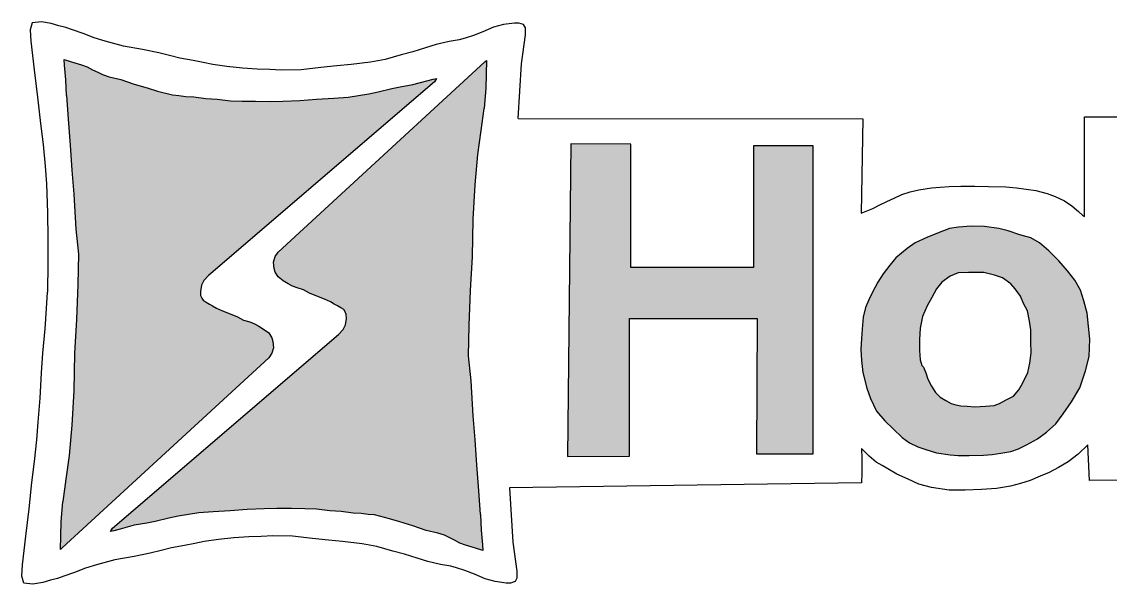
# Model space of a CAD drawing. Extents: x 81437 to 204847, y -54769 to -29444.
# Drawn here: x 82033.2 to 82111.8, y -34185.7 to -34145.1 of the extents above; entities that cross this region are included whole.
import ezdxf

# ---------------------------------------------------------------- set-up
doc = ezdxf.new("R2010")
doc.units = 0
doc.header["$LTSCALE"] = 100
doc.header["$MEASUREMENT"] = 0

msp = doc.modelspace()

# ---------------------------------------------------------------- hatches: boundary and pattern name
for color, points in [(160, [(82036.023, -34183.186), (82036.069, -34181.183), (82036.186, -34179.727), (82036.414, -34178.123), (82036.652, -34176.406), (82036.843, -34174.212), (82036.986, -34171.732), (82037.034, -34169.013), (82037.177, -34166.581), (82037.272, -34164.053), (82037.32, -34161.859), (82037.129, -34160.046), (82036.986, -34157.519), (82036.837, -34155.778), (82036.718, -34153.989), (82036.569, -34152.111), (82036.465, -34150.383), (82036.407, -34149.265), (82036.314, -34148.206), (82036.291, -34147.798), (82036.815, -34147.95), (82037.548, -34148.171), (82037.94, -34148.329), (82038.324, -34148.533), (82038.723, -34148.717), (82039.052, -34148.887), (82039.536, -34149.039), (82040.385, -34149.237), (82041.345, -34149.564), (82042.282, -34149.851), (82043.028, -34150.078), (82044.098, -34150.356), (82044.57, -34150.398), (82045.057, -34150.461), (82045.643, -34150.493), (82046.517, -34150.611), (82047.326, -34150.661), (82048.281, -34150.784), (82049.141, -34150.807), (82050.105, -34150.812), (82051.146, -34150.82), (82052.056, -34150.805), (82053.3, -34150.754), (82054.508, -34150.66), (82055.739, -34150.591), (82056.78, -34150.51), (82057.537, -34150.394), (82058.279, -34150.27), (82058.949, -34150.117), (82059.938, -34149.892), (82060.535, -34149.768), (82061.438, -34149.608), (82062.449, -34149.339), (82062.91, -34149.216), (82063.162, -34149.157), (82063.008, -34149.413), (82046.696, -34163.397), (82046.361, -34163.761), (82046.186, -34164.089), (82046.128, -34164.547), (82046.137, -34164.84), (82046.21, -34165.036), (82046.326, -34165.189), (82046.544, -34165.327), (82046.777, -34165.473), (82047.003, -34165.589), (82047.272, -34165.749), (82047.723, -34165.953), (82048.255, -34166.164), (82048.793, -34166.39), (82049.237, -34166.623), (82049.696, -34166.754), (82050.023, -34166.878), (82050.343, -34167.059), (82050.683, -34167.264), (82051.056, -34167.551), (82051.269, -34167.892), (82051.353, -34168.161), (82051.389, -34168.627), (82051.28, -34169.02), (82051.062, -34169.347), (82036.151, -34183.081)]), (114, [(82039.624, -34181.897), (82039.778, -34181.641), (82056.09, -34167.657), (82056.425, -34167.293), (82056.599, -34166.965), (82056.658, -34166.507), (82056.649, -34166.214), (82056.576, -34166.018), (82056.46, -34165.865), (82056.241, -34165.727), (82056.009, -34165.581), (82055.783, -34165.465), (82055.514, -34165.305), (82055.062, -34165.101), (82054.531, -34164.89), (82053.993, -34164.664), (82053.549, -34164.431), (82053.09, -34164.3), (82052.763, -34164.176), (82052.442, -34163.995), (82052.103, -34163.79), (82051.73, -34163.503), (82051.516, -34163.162), (82051.433, -34162.893), (82051.396, -34162.427), (82051.506, -34162.034), (82051.724, -34161.707), (82066.635, -34147.973), (82066.763, -34147.868), (82066.716, -34149.871), (82066.6, -34151.327), (82066.372, -34152.931), (82066.133, -34154.648), (82065.943, -34156.842), (82065.8, -34159.322), (82065.752, -34162.041), (82065.609, -34164.473), (82065.513, -34167.001), (82065.466, -34169.195), (82065.656, -34171.008), (82065.8, -34173.535), (82065.949, -34175.276), (82066.068, -34177.065), (82066.217, -34178.943), (82066.321, -34180.671), (82066.379, -34181.789), (82066.472, -34182.848), (82066.495, -34183.256), (82065.971, -34183.104), (82065.238, -34182.883), (82064.846, -34182.725), (82064.461, -34182.521), (82064.063, -34182.337), (82063.734, -34182.167), (82063.249, -34182.015), (82062.401, -34181.817), (82061.441, -34181.49), (82060.504, -34181.203), (82059.758, -34180.976), (82058.688, -34180.698), (82058.216, -34180.656), (82057.729, -34180.593), (82057.143, -34180.561), (82056.269, -34180.443), (82055.46, -34180.393), (82054.504, -34180.27), (82053.645, -34180.247), (82052.681, -34180.242), (82051.64, -34180.234), (82050.73, -34180.249), (82049.486, -34180.3), (82048.278, -34180.394), (82047.047, -34180.463), (82046.006, -34180.544), (82045.249, -34180.66), (82044.507, -34180.784), (82043.837, -34180.937), (82042.848, -34181.162), (82042.251, -34181.286), (82041.348, -34181.446), (82040.337, -34181.715), (82039.876, -34181.838)])]:
    msp.add_hatch(color=color).paths.add_polyline_path(points)
h = msp.add_hatch(color=0)
h.paths.add_polyline_path([(82145.186, -34168.885), (82145.274, -34169.796), (82145.414, -34170.354), (82145.6, -34171.075), (82145.832, -34171.889), (82146.065, -34172.493), (82146.344, -34172.935), (82146.716, -34173.539), (82147.111, -34173.981), (82147.553, -34174.353), (82147.948, -34174.702), (82148.367, -34174.981), (82148.85, -34175.303), (82148.983, -34175.338), (82149.373, -34175.566), (82149.925, -34175.885), (82150.506, -34176.074), (82151.044, -34176.263), (82151.552, -34176.394), (82152.163, -34176.496), (82152.875, -34176.597), (82153.456, -34176.612), (82154.139, -34176.656), (82154.88, -34176.67), (82155.694, -34176.67), (82156.667, -34176.583), (82157.67, -34176.409), (82158.484, -34176.162), (82159.079, -34175.885), (82159.762, -34175.493), (82160.256, -34175.144), (82160.78, -34174.752), (82161.23, -34174.389), (82161.579, -34174.011), (82161.942, -34173.546), (82162.305, -34173.037), (82162.61, -34172.485), (82162.843, -34171.759), (82162.945, -34171.085), (82162.988, -34170.416), (82163.003, -34169.268), (82162.924, -34168.502), (82162.749, -34167.703), (82162.517, -34166.933), (82162.37, -34166.493), (82162.137, -34166.057), (82161.818, -34165.578), (82161.382, -34165.157), (82160.858, -34164.721), (82160.408, -34164.372), (82160.084, -34164.139), (82159.721, -34163.889), (82159.239, -34163.623), (82158.728, -34163.373), (82158.278, -34163.229), (82157.836, -34163.025), (82157.229, -34162.841), (82156.693, -34162.759), (82156.13, -34162.65), (82155.503, -34162.514), (82154.795, -34162.359), (82154.305, -34162.232), (82153.869, -34162.123), (82153.315, -34161.969), (82152.785, -34161.821), (82152.297, -34161.633), (82151.689, -34161.46), (82151.253, -34161.233), (82150.908, -34161.015), (82150.49, -34160.697), (82150.299, -34160.325), (82150.145, -34159.944), (82150.1, -34159.462), (82150.136, -34159.163), (82150.19, -34158.863), (82150.408, -34158.572), (82150.681, -34158.372), (82151.017, -34158.173), (82151.417, -34157.955), (82151.934, -34157.782), (82152.497, -34157.664), (82153.251, -34157.582), (82153.896, -34157.555), (82154.486, -34157.582), (82155.167, -34157.601), (82155.685, -34157.664), (82156.274, -34157.816), (82156.655, -34158.043), (82156.976, -34158.342), (82157.194, -34158.641), (82157.294, -34158.932), (82157.431, -34159.232), (82157.512, -34159.658), (82157.571, -34159.964), (82157.612, -34160.196), (82157.659, -34160.399), (82157.698, -34160.532), (82162.267, -34160.532), (82162.204, -34159.785), (82162.091, -34159.136), (82161.954, -34158.624), (82161.77, -34158.187), (82161.575, -34157.782), (82161.426, -34157.524), (82161.195, -34157.182), (82160.971, -34156.869), (82160.741, -34156.567), (82160.498, -34156.265), (82160.283, -34156.011), (82160.044, -34155.747), (82159.762, -34155.486), (82159.447, -34155.205), (82159.169, -34154.976), (82158.877, -34154.747), (82158.638, -34154.595), (82158.233, -34154.451), (82157.843, -34154.35), (82157.429, -34154.272), (82156.867, -34154.178), (82156.227, -34154.046), (82155.367, -34153.884), (82154.625, -34153.736), (82153.658, -34153.72), (82153.002, -34153.72), (82152.214, -34153.783), (82151.574, -34153.861), (82151.012, -34154.017), (82150.547, -34154.153), (82150.177, -34154.252), (82149.777, -34154.427), (82149.34, -34154.64), (82148.903, -34154.864), (82148.266, -34155.276), (82147.841, -34155.601), (82147.631, -34155.773), (82147.412, -34155.984), (82147.147, -34156.257), (82146.905, -34156.592), (82146.694, -34157.014), (82146.483, -34157.529), (82146.359, -34157.865), (82146.21, -34158.309), (82146.073, -34158.796), (82145.973, -34159.233), (82145.914, -34159.702), (82145.859, -34160.287), (82145.876, -34160.771), (82145.931, -34161.271), (82146.063, -34161.762), (82146.188, -34162.137), (82146.413, -34162.536), (82146.625, -34162.836), (82146.95, -34163.273), (82147.375, -34163.723), (82147.749, -34164.11), (82148.348, -34164.57), (82148.773, -34164.833), (82149.322, -34165.145), (82150.072, -34165.432), (82150.796, -34165.707), (82151.27, -34165.869), (82151.795, -34166.007), (82152.407, -34166.169), (82153.069, -34166.381), (82153.755, -34166.581), (82154.53, -34166.743), (82155.379, -34166.956), (82156.066, -34167.155), (82156.641, -34167.411), (82157.153, -34167.763), (82157.728, -34168.178), (82158.048, -34168.594), (82158.335, -34169.169), (82158.367, -34169.649), (82158.367, -34170.352), (82158.207, -34170.864), (82157.888, -34171.343), (82157.472, -34171.695), (82156.865, -34172.015), (82156.225, -34172.27), (82155.4, -34172.404), (82154.913, -34172.429), (82154.488, -34172.441), (82153.989, -34172.404), (82153.402, -34172.404), (82152.827, -34172.329), (82152.29, -34172.166), (82151.778, -34171.892), (82151.329, -34171.517), (82151.054, -34171.167), (82150.717, -34170.793), (82150.392, -34170.418), (82150.158, -34170.059), (82149.932, -34169.63), (82149.744, -34169.275), (82149.627, -34168.966), (82149.573, -34168.693)])
h.paths.add_polyline_path([(82072.599, -34176.47), (82072.855, -34153.892), (82077.173, -34153.899), (82077.173, -34162.817), (82086.04, -34162.817), (82086.04, -34154.019), (82090.329, -34154.019), (82090.329, -34176.278), (82086.254, -34176.278), (82086.307, -34166.495), (82077.086, -34166.495), (82077.086, -34176.451)])
h.paths.add_polyline_path([(82127.734, -34160.243), (82127.771, -34160.425), (82128.263, -34161.836), (82129.05, -34163.957), (82130.166, -34166.951), (82131.117, -34169.462), (82131.358, -34170.153), (82131.789, -34171.117), (82132.246, -34172.031), (82132.931, -34173.386), (82133.312, -34174.258), (82133.597, -34174.908), (82133.724, -34175.606), (82133.708, -34176.399), (82133.54, -34177.109), (82133.248, -34177.842), (82132.868, -34178.502), (82132.305, -34178.904), (82131.718, -34178.999), (82129.905, -34178.989), (82129.27, -34178.999), (82128.627, -34179.001), (82128.627, -34179.712), (82128.627, -34180.752), (82128.736, -34181.816), (82128.832, -34182.413), (82128.96, -34182.881), (82129.067, -34182.935), (82129.365, -34182.967), (82129.898, -34182.967), (82130.633, -34182.977), (82131.261, -34182.977), (82132.214, -34182.912), (82132.543, -34182.887), (82133.203, -34182.804), (82134.068, -34182.538), (82134.799, -34182.173), (82135.489, -34181.645), (82135.976, -34181.117), (82136.463, -34180.305), (82137.234, -34178.624), (82143.883, -34160.108), (82139.679, -34160.108), (82136.114, -34170.438), (82135.908, -34170.63), (82135.688, -34170.438), (82132.765, -34162.096), (82132.495, -34161.255), (82132.149, -34160.22), (82127.785, -34160.22)])
h.paths.add_polyline_path([(82164.293, -34160.243), (82164.33, -34160.425), (82164.822, -34161.836), (82165.609, -34163.957), (82166.725, -34166.951), (82167.676, -34169.462), (82167.917, -34170.153), (82168.348, -34171.117), (82168.805, -34172.031), (82169.49, -34173.386), (82169.871, -34174.258), (82170.156, -34174.908), (82170.283, -34175.606), (82170.267, -34176.399), (82170.099, -34177.109), (82169.807, -34177.842), (82169.427, -34178.502), (82168.864, -34178.904), (82168.277, -34178.999), (82166.464, -34178.989), (82165.829, -34178.999), (82165.186, -34179.001), (82165.186, -34179.712), (82165.186, -34180.752), (82165.295, -34181.816), (82165.391, -34182.413), (82165.519, -34182.881), (82165.625, -34182.935), (82165.924, -34182.967), (82166.456, -34182.967), (82167.192, -34182.977), (82167.82, -34182.977), (82168.773, -34182.912), (82169.102, -34182.887), (82169.762, -34182.804), (82170.627, -34182.538), (82171.357, -34182.173), (82172.048, -34181.645), (82172.535, -34181.117), (82173.022, -34180.305), (82173.793, -34178.624), (82180.442, -34160.108), (82176.238, -34160.108), (82172.673, -34170.438), (82172.467, -34170.63), (82172.247, -34170.438), (82169.324, -34162.096), (82169.054, -34161.255), (82168.708, -34160.22), (82164.344, -34160.22)])
h.paths.add_polyline_path([(82093.778, -34168.754), (82093.825, -34169.528), (82093.919, -34170.395), (82094.224, -34171.544), (82094.482, -34172.294), (82094.898, -34173.191), (82095.513, -34173.909), (82096.114, -34174.466), (82096.773, -34175.096), (82097.301, -34175.477), (82097.901, -34175.785), (82098.473, -34175.975), (82099.235, -34176.209), (82100.216, -34176.356), (82100.803, -34176.4), (82101.588, -34176.403), (82102.641, -34176.376), (82103.254, -34176.321), (82103.886, -34176.238), (82104.6, -34176.11), (82105.15, -34175.909), (82105.736, -34175.643), (82106.529, -34175.192), (82107.179, -34174.725), (82107.848, -34174.102), (82108.379, -34173.388), (82108.983, -34172.536), (82109.587, -34171.507), (82110.004, -34170.276), (82110.268, -34169.243), (82110.312, -34167.99), (82110.214, -34167.046), (82110.104, -34166.112), (82109.884, -34165.233), (82109.623, -34164.463), (82109.225, -34163.735), (82108.689, -34163.062), (82108.071, -34162.348), (82107.356, -34161.626), (82106.669, -34161.034), (82106.041, -34160.686), (82105.254, -34160.448), (82104.422, -34160.175), (82103.74, -34160.003), (82102.693, -34159.848), (82101.748, -34159.84), (82100.827, -34159.894), (82100.167, -34160.012), (82099.314, -34160.328), (82098.546, -34160.645), (82097.704, -34161.037), (82097.113, -34161.445), (82096.311, -34162.123), (82095.872, -34162.659), (82095.391, -34163.277), (82095.006, -34163.868), (82094.624, -34164.595), (82094.365, -34165.167), (82094.107, -34165.706), (82093.943, -34166.41), (82093.872, -34167.277), (82093.825, -34167.957)])
h.paths.add_polyline_path([(82098.019, -34168.823), (82098.069, -34169.497), (82098.193, -34169.896), (82098.29, -34170.009), (82098.468, -34170.419), (82098.617, -34170.893), (82098.867, -34171.392), (82099.166, -34171.841), (82099.515, -34172.19), (82099.914, -34172.439), (82100.288, -34172.639), (82100.637, -34172.739), (82100.986, -34172.814), (82101.46, -34172.838), (82102.009, -34172.888), (82102.782, -34172.838), (82103.405, -34172.789), (82103.779, -34172.639), (82104.278, -34172.39), (82104.807, -34172.125), (82105.176, -34171.666), (82105.475, -34171.143), (82105.824, -34170.394), (82105.974, -34169.721), (82106.074, -34168.973), (82106.049, -34168.175), (82106.049, -34167.327), (82105.949, -34166.704), (82105.799, -34165.955), (82105.525, -34165.432), (82105.301, -34164.883), (82104.927, -34164.359), (82104.602, -34164.01), (82104.004, -34163.561), (82103.43, -34163.362), (82102.657, -34163.187), (82101.56, -34163.187), (82100.812, -34163.212), (82100.238, -34163.437), (82099.615, -34163.886), (82099.241, -34164.359), (82098.892, -34164.983), (82098.567, -34165.581), (82098.218, -34166.354), (82098.069, -34167.202), (82098.019, -34168.025)], flags=16)
h.paths.add_polyline_path([(82181.422, -34171.419), (82181.459, -34171.885), (82181.548, -34172.275), (82181.724, -34172.753), (82181.963, -34173.244), (82182.316, -34173.874), (82182.706, -34174.365), (82183.184, -34174.83), (82183.914, -34175.384), (82184.481, -34175.774), (82185.11, -34176.127), (82185.928, -34176.379), (82186.47, -34176.492), (82187.615, -34176.568), (82188.786, -34176.568), (82189.73, -34176.53), (82190.584, -34176.487), (82191.205, -34176.4), (82191.764, -34176.282), (82192.189, -34176.125), (82192.787, -34175.913), (82193.133, -34175.747), (82193.393, -34175.59), (82193.81, -34175.323), (82194.219, -34174.969), (82194.683, -34174.528), (82195.037, -34174.174), (82195.366, -34173.789), (82195.539, -34173.443), (82195.728, -34172.782), (82195.806, -34172.192), (82195.901, -34171.444), (82195.893, -34170.791), (82195.853, -34170.036), (82195.743, -34169.572), (82195.507, -34168.982), (82195.271, -34168.604), (82194.846, -34168.156), (82194.461, -34167.809), (82193.934, -34167.471), (82193.383, -34167.172), (82192.549, -34166.802), (82191.92, -34166.558), (82191.447, -34166.385), (82190.551, -34166.126), (82189.968, -34165.984), (82189.268, -34165.811), (82188.481, -34165.646), (82187.899, -34165.52), (82187.285, -34165.363), (82186.617, -34165.158), (82186.192, -34165.009), (82185.901, -34164.883), (82185.68, -34164.552), (82185.641, -34164.088), (82185.704, -34163.671), (82185.924, -34163.427), (82186.294, -34163.285), (82186.687, -34163.152), (82187.446, -34163.049), (82188.39, -34163.037), (82189.221, -34163.062), (82189.813, -34163.15), (82190.278, -34163.314), (82190.669, -34163.528), (82190.908, -34163.754), (82191.109, -34164.094), (82191.285, -34164.459), (82191.424, -34164.824), (82192.33, -34164.799), (82193.199, -34164.736), (82194.03, -34164.623), (82194.911, -34164.459), (82195.54, -34164.359), (82195.538, -34164.19), (82195.475, -34163.775), (82195.374, -34163.321), (82195.16, -34162.843), (82194.883, -34162.365), (82194.593, -34161.975), (82194.165, -34161.451), (82193.7, -34161.073), (82193.221, -34160.784), (82192.693, -34160.532), (82192.025, -34160.293), (82191.371, -34160.167), (82190.817, -34160.104), (82189.734, -34160.066), (82189.054, -34160.054), (82187.997, -34160.041), (82187.141, -34160.041), (82186.335, -34160.104), (82185.756, -34160.205), (82185.427, -34160.35), (82184.585, -34160.648), (82183.956, -34160.94), (82183.256, -34161.42), (82182.744, -34162.002), (82182.319, -34162.639), (82182.036, -34163.261), (82181.871, -34164.236), (82181.839, -34165.031), (82181.957, -34165.755), (82182.146, -34166.416), (82182.41, -34166.798), (82182.622, -34167.136), (82183.039, -34167.616), (82183.425, -34167.994), (82183.983, -34168.372), (82184.542, -34168.694), (82185.376, -34169.009), (82186.249, -34169.339), (82186.965, -34169.575), (82187.587, -34169.819), (82188.492, -34170.11), (82189.302, -34170.291), (82189.955, -34170.441), (82190.679, -34170.559), (82191.277, -34170.677), (82191.599, -34170.779), (82191.82, -34171.102), (82191.906, -34171.527), (82191.835, -34172.156), (82191.584, -34172.526), (82190.962, -34172.888), (82190.403, -34173.092), (82189.625, -34173.203), (82188.586, -34173.21), (82187.744, -34173.108), (82187.138, -34172.825), (82186.627, -34172.455), (82186.304, -34172.132), (82186.021, -34171.771), (82185.887, -34171.393), (82185.809, -34171.015), (82185.746, -34170.74), (82185.525, -34170.764), (82185.124, -34170.811), (82184.416, -34170.929), (82183.858, -34171.055), (82183.291, -34171.157), (82182.834, -34171.234), (82181.993, -34171.352)])
h.paths.add_polyline_path([(82113.242, -34154.172), (82113.242, -34176.199), (82117.501, -34176.199), (82117.501, -34154.172)])
h.paths.add_polyline_path([(82121.582, -34154.157), (82121.582, -34176.215), (82125.755, -34176.215), (82125.755, -34154.157)])

# ---------------------------------------------------------------- linework, layer by layer
at = {"color": 0}
for p, q in [((82033.986, -34145.133), (82033.836, -34145.652)), ((82033.836, -34145.652), (82033.89, -34146.472)), ((82034.641, -34145.065), (82033.986, -34145.133)), ((82035.352, -34145.202), (82034.641, -34145.065)), ((82035.911, -34145.365), (82035.352, -34145.202)), ((82036.403, -34145.488), (82035.911, -34145.365)), ((82036.876, -34145.652), (82036.403, -34145.488)), ((82037.653, -34145.925), (82036.876, -34145.652)), ((82066.497, -34145.792), (82065.815, -34146.057)), ((82067.265, -34145.468), (82066.497, -34145.792)), ((82067.999, -34145.272), (82067.265, -34145.468)), ((82068.782, -34145.156), (82067.999, -34145.272)), ((82069.11, -34145.156), (82068.782, -34145.156)), ((82069.437, -34145.265), (82069.11, -34145.156)), ((82069.568, -34145.506), (82069.437, -34145.265)), ((82069.568, -34146.008), (82069.568, -34145.506)), ((82033.89, -34146.472), (82034.125, -34148.531)), ((82038.446, -34146.233), (82037.653, -34145.925)), ((82039.24, -34146.463), (82038.446, -34146.233)), ((82040.563, -34146.83), (82039.24, -34146.463)), ((82064.064, -34146.498), (82063.129, -34146.721)), ((82064.799, -34146.371), (82064.064, -34146.498)), ((82065.216, -34146.242), (82064.799, -34146.371)), ((82065.815, -34146.057), (82065.216, -34146.242)), ((82069.284, -34148.106), (82069.568, -34146.008)), ((82041.95, -34147.076), (82040.563, -34146.83)), ((82043.113, -34147.311), (82041.95, -34147.076)), ((82043.897, -34147.503), (82043.113, -34147.311)), ((82061.448, -34147.241), (82060.611, -34147.463)), ((82062.37, -34146.951), (82061.448, -34147.241)), ((82063.129, -34146.721), (82062.37, -34146.951)), ((82044.633, -34147.705), (82043.897, -34147.503)), ((82045.588, -34147.871), (82044.633, -34147.705)), ((82046.318, -34148.009), (82045.588, -34147.871)), ((82047.007, -34148.164), (82046.318, -34148.009)), ((82056.993, -34148.155), (82055.96, -34148.248)), ((82058.392, -34147.984), (82056.993, -34148.155)), ((82059.451, -34147.796), (82058.392, -34147.984)), ((82060.611, -34147.463), (82059.451, -34147.796)), ((82069.039, -34152.055), (82069.284, -34148.106)), ((82034.125, -34148.531), (82034.366, -34150.519)), ((82048.023, -34148.291), (82047.007, -34148.164)), ((82049.149, -34148.419), (82048.023, -34148.291)), ((82050.216, -34148.496), (82049.149, -34148.419)), ((82051.121, -34148.522), (82050.216, -34148.496)), ((82051.957, -34148.556), (82051.121, -34148.522)), ((82053.382, -34148.539), (82051.957, -34148.556)), ((82054.816, -34148.376), (82053.382, -34148.539)), ((82055.96, -34148.248), (82054.816, -34148.376)), ((82034.366, -34150.519), (82034.573, -34152.425)), ((82069.039, -34152.055), (82093.932, -34152.075)), ((82093.932, -34152.075), (82093.813, -34158.901)), ((82109.919, -34159.14), (82109.912, -34151.943)), ((82109.912, -34151.943), (82128.691, -34151.943)), ((82034.573, -34152.425), (82034.764, -34153.928)), ((82034.764, -34153.928), (82034.915, -34155.498)), ((82072.855, -34153.892), (82072.599, -34176.47)), ((82077.173, -34153.899), (82072.855, -34153.892)), ((82077.173, -34162.817), (82077.173, -34153.899)), ((82090.329, -34154.019), (82086.04, -34154.019)), ((82086.04, -34154.019), (82086.04, -34162.817)), ((82090.329, -34176.278), (82090.329, -34154.019)), ((82034.915, -34155.498), (82035.015, -34156.771)), ((82035.015, -34156.771), (82035.072, -34158.862)), ((82096.175, -34157.81), (82096.734, -34157.554)), ((82096.734, -34157.554), (82097.34, -34157.356)), ((82097.34, -34157.356), (82097.969, -34157.216)), ((82097.969, -34157.216), (82098.888, -34157.064)), ((82098.888, -34157.064), (82099.494, -34157.018)), ((82099.494, -34157.018), (82100.158, -34156.971)), ((82100.158, -34156.971), (82100.996, -34156.936)), ((82100.996, -34156.936), (82102.009, -34156.936)), ((82102.009, -34156.936), (82102.999, -34156.971)), ((82102.999, -34156.971), (82104.233, -34156.995)), ((82104.233, -34156.995), (82105.002, -34157.064)), ((82105.002, -34157.064), (82105.712, -34157.169)), ((82105.712, -34157.169), (82106.399, -34157.262)), ((82106.399, -34157.262), (82107.226, -34157.472)), ((82107.226, -34157.472), (82107.796, -34157.682)), ((82094.654, -34158.563), (82095.154, -34158.283)), ((82095.154, -34158.283), (82095.651, -34158.043)), ((82095.651, -34158.043), (82096.175, -34157.81)), ((82107.796, -34157.682), (82108.483, -34157.996)), ((82108.483, -34157.996), (82109.007, -34158.357)), ((82109.007, -34158.357), (82109.496, -34158.765)), ((82035.072, -34158.862), (82035.107, -34160.715)), ((82093.813, -34158.901), (82094.654, -34158.563)), ((82109.496, -34158.765), (82109.788, -34159.044)), ((82109.788, -34159.044), (82109.919, -34159.14)), ((82100.827, -34159.894), (82100.167, -34160.012)), ((82101.748, -34159.84), (82100.827, -34159.894)), ((82102.693, -34159.848), (82101.748, -34159.84)), ((82103.74, -34160.003), (82102.693, -34159.848)), ((82035.107, -34160.715), (82035.107, -34162.498)), ((82098.546, -34160.645), (82097.704, -34161.037)), ((82099.314, -34160.328), (82098.546, -34160.645)), ((82100.167, -34160.012), (82099.314, -34160.328)), ((82104.422, -34160.175), (82103.74, -34160.003)), ((82105.254, -34160.448), (82104.422, -34160.175)), ((82106.041, -34160.686), (82105.254, -34160.448)), ((82106.669, -34161.034), (82106.041, -34160.686)), ((82097.113, -34161.445), (82096.311, -34162.123)), ((82097.704, -34161.037), (82097.113, -34161.445)), ((82107.356, -34161.626), (82106.669, -34161.034)), ((82096.311, -34162.123), (82095.872, -34162.659)), ((82108.071, -34162.348), (82107.356, -34161.626)), ((82035.107, -34162.498), (82035.085, -34164.613)), ((82086.04, -34162.817), (82077.173, -34162.817)), ((82095.872, -34162.659), (82095.391, -34163.277)), ((82108.689, -34163.062), (82108.071, -34162.348)), ((82109.225, -34163.735), (82108.689, -34163.062)), ((82095.006, -34163.868), (82094.624, -34164.595)), ((82095.391, -34163.277), (82095.006, -34163.868)), ((82100.238, -34163.437), (82099.615, -34163.886)), ((82100.812, -34163.212), (82100.238, -34163.437)), ((82101.56, -34163.187), (82100.812, -34163.212)), ((82102.657, -34163.187), (82101.56, -34163.187)), ((82103.43, -34163.362), (82102.657, -34163.187)), ((82104.004, -34163.561), (82103.43, -34163.362)), ((82104.602, -34164.01), (82104.004, -34163.561)), ((82109.623, -34164.463), (82109.225, -34163.735)), ((82035.007, -34165.791), (82035.085, -34164.613)), ((82094.624, -34164.595), (82094.365, -34165.167)), ((82099.241, -34164.359), (82098.892, -34164.983)), ((82099.615, -34163.886), (82099.241, -34164.359)), ((82104.927, -34164.359), (82104.602, -34164.01)), ((82105.301, -34164.883), (82104.927, -34164.359)), ((82109.884, -34165.233), (82109.623, -34164.463)), ((82094.365, -34165.167), (82094.107, -34165.706)), ((82098.892, -34164.983), (82098.567, -34165.581)), ((82105.525, -34165.432), (82105.301, -34164.883)), ((82105.799, -34165.955), (82105.525, -34165.432)), ((82110.104, -34166.112), (82109.884, -34165.233)), ((82034.912, -34167.252), (82035.007, -34165.791)), ((82094.107, -34165.706), (82093.943, -34166.41)), ((82098.567, -34165.581), (82098.218, -34166.354)), ((82105.949, -34166.704), (82105.799, -34165.955)), ((82110.214, -34167.046), (82110.104, -34166.112)), ((82077.086, -34176.451), (82077.086, -34166.495)), ((82077.086, -34166.495), (82086.307, -34166.495)), ((82086.307, -34166.495), (82086.254, -34176.278)), ((82093.943, -34166.41), (82093.872, -34167.277)), ((82098.218, -34166.354), (82098.069, -34167.202)), ((82106.049, -34167.327), (82105.949, -34166.704)), ((82034.748, -34169.014), (82034.912, -34167.252)), ((82093.872, -34167.277), (82093.825, -34167.957)), ((82098.069, -34167.202), (82098.019, -34168.025)), ((82106.049, -34168.175), (82106.049, -34167.327)), ((82110.312, -34167.99), (82110.214, -34167.046)), ((82093.825, -34167.957), (82093.778, -34168.754)), ((82098.019, -34168.025), (82098.019, -34168.823)), ((82106.074, -34168.973), (82106.049, -34168.175)), ((82110.268, -34169.243), (82110.312, -34167.99)), ((82034.652, -34170.434), (82034.748, -34169.014)), ((82093.778, -34168.754), (82093.825, -34169.528)), ((82098.019, -34168.823), (82098.069, -34169.497)), ((82105.974, -34169.721), (82106.074, -34168.973)), ((82106.074, -34168.973), (82106.074, -34168.973)), ((82110.004, -34170.276), (82110.268, -34169.243)), ((82093.825, -34169.528), (82093.919, -34170.395)), ((82098.069, -34169.497), (82098.193, -34169.896)), ((82098.193, -34169.896), (82098.29, -34170.009)), ((82098.29, -34170.009), (82098.468, -34170.419)), ((82105.824, -34170.394), (82105.974, -34169.721)), ((82034.543, -34172.264), (82034.652, -34170.434)), ((82093.919, -34170.395), (82094.224, -34171.544)), ((82098.468, -34170.419), (82098.617, -34170.893)), ((82098.617, -34170.893), (82098.867, -34171.392)), ((82105.475, -34171.143), (82105.824, -34170.394)), ((82109.587, -34171.507), (82110.004, -34170.276)), ((82094.224, -34171.544), (82094.482, -34172.294)), ((82098.867, -34171.392), (82099.166, -34171.841)), ((82104.807, -34172.125), (82105.176, -34171.666)), ((82105.176, -34171.666), (82105.475, -34171.143)), ((82108.983, -34172.536), (82109.587, -34171.507)), ((82034.407, -34173.998), (82034.543, -34172.264)), ((82094.482, -34172.294), (82094.898, -34173.191)), ((82099.166, -34171.841), (82099.515, -34172.19)), ((82099.515, -34172.19), (82099.914, -34172.439)), ((82099.914, -34172.439), (82100.288, -34172.639)), ((82103.779, -34172.639), (82104.278, -34172.39)), ((82104.278, -34172.39), (82104.807, -34172.125)), ((82094.898, -34173.191), (82095.513, -34173.909)), ((82100.288, -34172.639), (82100.637, -34172.739)), ((82100.637, -34172.739), (82100.986, -34172.814)), ((82100.986, -34172.814), (82101.46, -34172.838)), ((82101.46, -34172.838), (82102.009, -34172.888)), ((82102.009, -34172.888), (82102.782, -34172.838)), ((82102.782, -34172.838), (82103.405, -34172.789)), ((82103.405, -34172.789), (82103.779, -34172.639)), ((82108.379, -34173.388), (82108.983, -34172.536)), ((82034.306, -34175.271), (82034.407, -34173.998)), ((82095.513, -34173.909), (82096.114, -34174.466)), ((82107.848, -34174.102), (82108.379, -34173.388)), ((82096.114, -34174.466), (82096.773, -34175.096)), ((82106.529, -34175.192), (82107.179, -34174.725)), ((82107.179, -34174.725), (82107.848, -34174.102)), ((82034.156, -34176.841), (82034.306, -34175.271)), ((82096.773, -34175.096), (82097.301, -34175.477)), ((82097.301, -34175.477), (82097.901, -34175.785)), ((82105.15, -34175.909), (82105.736, -34175.643)), ((82105.736, -34175.643), (82106.529, -34175.192)), ((82110.156, -34175.637), (82109.456, -34176.314)), ((82110.287, -34178.215), (82110.156, -34175.637)), ((82086.254, -34176.278), (82090.329, -34176.278)), ((82094.013, -34176.097), (82093.834, -34175.884)), ((82093.834, -34175.884), (82093.851, -34176.618)), ((82094.389, -34176.456), (82094.013, -34176.097)), ((82097.901, -34175.785), (82098.473, -34175.975)), ((82098.473, -34175.975), (82099.235, -34176.209)), ((82099.235, -34176.209), (82100.216, -34176.356)), ((82100.216, -34176.356), (82100.803, -34176.4)), ((82100.803, -34176.4), (82101.588, -34176.403)), ((82101.588, -34176.403), (82102.641, -34176.376)), ((82102.641, -34176.376), (82103.254, -34176.321)), ((82103.254, -34176.321), (82103.886, -34176.238)), ((82103.886, -34176.238), (82104.6, -34176.11)), ((82104.6, -34176.11), (82105.15, -34175.909)), ((82109.456, -34176.314), (82108.735, -34176.85)), ((82033.964, -34178.343), (82034.156, -34176.841)), ((82072.599, -34176.47), (82077.086, -34176.451)), ((82093.851, -34176.618), (82093.859, -34177.651)), ((82094.875, -34176.874), (82094.389, -34176.456)), ((82095.33, -34177.133), (82094.875, -34176.874)), ((82095.722, -34177.368), (82095.33, -34177.133)), ((82108.735, -34176.85), (82108.053, -34177.273)), ((82093.859, -34177.651), (82093.834, -34178.376)), ((82096.377, -34177.751), (82095.722, -34177.368)), ((82097.196, -34178.12), (82096.377, -34177.751)), ((82106.714, -34177.901), (82105.991, -34178.215)), ((82107.37, -34177.628), (82106.714, -34177.901)), ((82108.053, -34177.273), (82107.37, -34177.628)), ((82033.757, -34180.249), (82033.964, -34178.343)), ((82093.834, -34178.376), (82068.432, -34178.738)), ((82068.432, -34178.738), (82068.676, -34182.663)), ((82097.961, -34178.461), (82097.196, -34178.12)), ((82098.876, -34178.72), (82097.961, -34178.461)), ((82100.146, -34178.912), (82098.876, -34178.72)), ((82103.56, -34178.775), (82102.481, -34178.857)), ((82104.571, -34178.625), (82103.56, -34178.775)), ((82105.294, -34178.42), (82104.571, -34178.625)), ((82105.991, -34178.215), (82105.294, -34178.42)), ((82125.665, -34178.081), (82110.287, -34178.215)), ((82101.307, -34178.912), (82100.146, -34178.912)), ((82102.481, -34178.857), (82101.307, -34178.912)), ((82033.516, -34182.238), (82033.757, -34180.249)), ((82033.282, -34184.297), (82033.516, -34182.238)), ((82046.398, -34182.604), (82045.71, -34182.759)), ((82047.414, -34182.477), (82046.398, -34182.604)), ((82048.54, -34182.349), (82047.414, -34182.477)), ((82049.607, -34182.273), (82048.54, -34182.349)), ((82050.512, -34182.247), (82049.607, -34182.273)), ((82051.348, -34182.213), (82050.512, -34182.247)), ((82052.774, -34182.23), (82051.348, -34182.213)), ((82054.207, -34182.392), (82052.774, -34182.23)), ((82055.351, -34182.52), (82054.207, -34182.392)), ((82056.384, -34182.614), (82055.351, -34182.52)), ((82057.783, -34182.785), (82056.384, -34182.614)), ((82068.676, -34182.663), (82068.96, -34184.76)), ((82042.504, -34183.458), (82041.341, -34183.693)), ((82043.288, -34183.266), (82042.504, -34183.458)), ((82044.024, -34183.063), (82043.288, -34183.266)), ((82044.979, -34182.898), (82044.024, -34183.063)), ((82045.71, -34182.759), (82044.979, -34182.898)), ((82058.842, -34182.972), (82057.783, -34182.785)), ((82060.003, -34183.305), (82058.842, -34182.972)), ((82060.839, -34183.527), (82060.003, -34183.305)), ((82039.954, -34183.938), (82038.631, -34184.305)), ((82041.341, -34183.693), (82039.954, -34183.938)), ((82061.761, -34183.817), (82060.839, -34183.527)), ((82062.52, -34184.048), (82061.761, -34183.817)), ((82063.455, -34184.271), (82062.52, -34184.048)), ((82064.19, -34184.398), (82063.455, -34184.271)), ((82033.227, -34185.116), (82033.282, -34184.297)), ((82037.044, -34184.843), (82036.267, -34185.116)), ((82037.837, -34184.536), (82037.044, -34184.843)), ((82038.631, -34184.305), (82037.837, -34184.536)), ((82064.607, -34184.527), (82064.19, -34184.398)), ((82065.206, -34184.712), (82064.607, -34184.527)), ((82065.888, -34184.976), (82065.206, -34184.712)), ((82066.657, -34185.3), (82065.888, -34184.976)), ((82068.96, -34184.76), (82068.96, -34185.263)), ((82033.377, -34185.635), (82033.227, -34185.116)), ((82034.033, -34185.703), (82033.377, -34185.635)), ((82034.743, -34185.567), (82034.033, -34185.703)), ((82035.303, -34185.403), (82034.743, -34185.567)), ((82035.794, -34185.28), (82035.303, -34185.403)), ((82036.267, -34185.116), (82035.794, -34185.28)), ((82067.391, -34185.497), (82066.657, -34185.3)), ((82068.173, -34185.613), (82067.391, -34185.497)), ((82068.501, -34185.613), (82068.173, -34185.613)), ((82068.829, -34185.503), (82068.501, -34185.613)), ((82068.96, -34185.263), (82068.829, -34185.503))]:
    msp.add_line(p, q, dxfattribs=at)
at = {"color": 160}
for p, q in [((82036.314, -34148.206), (82036.291, -34147.798)), ((82036.291, -34147.798), (82036.815, -34147.95)), ((82036.815, -34147.95), (82037.548, -34148.171)), ((82036.407, -34149.265), (82036.314, -34148.206)), ((82037.548, -34148.171), (82037.94, -34148.329)), ((82037.94, -34148.329), (82038.324, -34148.533)), ((82038.324, -34148.533), (82038.723, -34148.717)), ((82038.723, -34148.717), (82039.052, -34148.887)), ((82039.052, -34148.887), (82039.536, -34149.039)), ((82036.465, -34150.383), (82036.407, -34149.265)), ((82039.536, -34149.039), (82040.385, -34149.237)), ((82040.385, -34149.237), (82041.345, -34149.564)), ((82041.345, -34149.564), (82042.282, -34149.851)), ((82063.008, -34149.413), (82046.696, -34163.397)), ((82060.535, -34149.768), (82061.438, -34149.608)), ((82061.438, -34149.608), (82062.449, -34149.339)), ((82062.449, -34149.339), (82062.91, -34149.216)), ((82062.91, -34149.216), (82063.162, -34149.157)), ((82063.162, -34149.157), (82063.008, -34149.413)), ((82036.465, -34150.383), (82036.569, -34152.111)), ((82042.282, -34149.851), (82043.028, -34150.078)), ((82043.028, -34150.078), (82044.098, -34150.356)), ((82044.098, -34150.356), (82044.57, -34150.398)), ((82044.57, -34150.398), (82045.057, -34150.461)), ((82045.057, -34150.461), (82045.643, -34150.493)), ((82045.643, -34150.493), (82046.517, -34150.611)), ((82055.739, -34150.591), (82056.78, -34150.51)), ((82056.78, -34150.51), (82057.537, -34150.394)), ((82057.537, -34150.394), (82058.279, -34150.27)), ((82058.279, -34150.27), (82058.949, -34150.117)), ((82058.949, -34150.117), (82059.938, -34149.892)), ((82059.938, -34149.892), (82060.535, -34149.768)), ((82046.517, -34150.611), (82047.326, -34150.661)), ((82047.326, -34150.661), (82048.281, -34150.784)), ((82048.281, -34150.784), (82049.141, -34150.807)), ((82049.141, -34150.807), (82050.105, -34150.812)), ((82050.105, -34150.812), (82051.146, -34150.82)), ((82051.146, -34150.82), (82052.056, -34150.805)), ((82052.056, -34150.805), (82053.3, -34150.754)), ((82053.3, -34150.754), (82054.508, -34150.66)), ((82054.508, -34150.66), (82055.739, -34150.591)), ((82036.569, -34152.111), (82036.718, -34153.989)), ((82036.718, -34153.989), (82036.837, -34155.778)), ((82036.837, -34155.778), (82036.986, -34157.519)), ((82036.986, -34157.519), (82037.129, -34160.046)), ((82037.129, -34160.046), (82037.32, -34161.859)), ((82037.32, -34161.859), (82037.272, -34164.053)), ((82046.361, -34163.761), (82046.186, -34164.089)), ((82046.696, -34163.397), (82046.361, -34163.761)), ((82037.272, -34164.053), (82037.177, -34166.581)), ((82046.186, -34164.089), (82046.128, -34164.547)), ((82046.128, -34164.547), (82046.137, -34164.84)), ((82046.137, -34164.84), (82046.21, -34165.036)), ((82046.21, -34165.036), (82046.326, -34165.189)), ((82046.326, -34165.189), (82046.544, -34165.327)), ((82046.544, -34165.327), (82046.777, -34165.473)), ((82046.777, -34165.473), (82047.003, -34165.589)), ((82047.003, -34165.589), (82047.272, -34165.749)), ((82047.272, -34165.749), (82047.723, -34165.953)), ((82047.723, -34165.953), (82048.255, -34166.164)), ((82048.255, -34166.164), (82048.793, -34166.39)), ((82037.177, -34166.581), (82037.034, -34169.013)), ((82048.793, -34166.39), (82049.237, -34166.623)), ((82049.237, -34166.623), (82049.696, -34166.754)), ((82049.696, -34166.754), (82050.023, -34166.878)), ((82050.023, -34166.878), (82050.343, -34167.059)), ((82050.343, -34167.059), (82050.683, -34167.264)), ((82050.683, -34167.264), (82051.056, -34167.551)), ((82051.056, -34167.551), (82051.269, -34167.892)), ((82051.269, -34167.892), (82051.353, -34168.161)), ((82051.353, -34168.161), (82051.389, -34168.627)), ((82051.062, -34169.347), (82036.151, -34183.081)), ((82037.034, -34169.013), (82036.986, -34171.732)), ((82051.28, -34169.02), (82051.062, -34169.347)), ((82051.389, -34168.627), (82051.28, -34169.02)), ((82036.986, -34171.732), (82036.843, -34174.212)), ((82036.843, -34174.212), (82036.652, -34176.406)), ((82036.652, -34176.406), (82036.414, -34178.123)), ((82036.414, -34178.123), (82036.186, -34179.727)), ((82036.069, -34181.183), (82036.186, -34179.727)), ((82036.023, -34183.186), (82036.069, -34181.183)), ((82036.151, -34183.081), (82036.023, -34183.186))]:
    msp.add_line(p, q, dxfattribs=at)
at = {"color": 114}
for p, q in [((82051.724, -34161.707), (82066.635, -34147.973)), ((82066.635, -34147.973), (82066.763, -34147.868)), ((82066.763, -34147.868), (82066.716, -34149.871)), ((82066.716, -34149.871), (82066.6, -34151.327)), ((82066.372, -34152.931), (82066.6, -34151.327)), ((82066.133, -34154.648), (82066.372, -34152.931)), ((82065.943, -34156.842), (82066.133, -34154.648)), ((82065.8, -34159.322), (82065.943, -34156.842)), ((82065.752, -34162.041), (82065.8, -34159.322)), ((82051.396, -34162.427), (82051.506, -34162.034)), ((82051.506, -34162.034), (82051.724, -34161.707)), ((82065.609, -34164.473), (82065.752, -34162.041)), ((82051.433, -34162.893), (82051.396, -34162.427)), ((82051.516, -34163.162), (82051.433, -34162.893)), ((82051.73, -34163.503), (82051.516, -34163.162)), ((82052.103, -34163.79), (82051.73, -34163.503)), ((82052.442, -34163.995), (82052.103, -34163.79)), ((82052.763, -34164.176), (82052.442, -34163.995)), ((82053.09, -34164.3), (82052.763, -34164.176)), ((82053.549, -34164.431), (82053.09, -34164.3)), ((82053.993, -34164.664), (82053.549, -34164.431)), ((82065.513, -34167.001), (82065.609, -34164.473)), ((82054.531, -34164.89), (82053.993, -34164.664)), ((82055.062, -34165.101), (82054.531, -34164.89)), ((82055.514, -34165.305), (82055.062, -34165.101)), ((82055.783, -34165.465), (82055.514, -34165.305)), ((82056.009, -34165.581), (82055.783, -34165.465)), ((82056.241, -34165.727), (82056.009, -34165.581)), ((82056.46, -34165.865), (82056.241, -34165.727)), ((82056.576, -34166.018), (82056.46, -34165.865)), ((82056.649, -34166.214), (82056.576, -34166.018)), ((82056.658, -34166.507), (82056.649, -34166.214)), ((82056.425, -34167.293), (82056.599, -34166.965)), ((82056.599, -34166.965), (82056.658, -34166.507)), ((82065.466, -34169.195), (82065.513, -34167.001)), ((82039.778, -34181.641), (82056.09, -34167.657)), ((82056.09, -34167.657), (82056.425, -34167.293)), ((82065.656, -34171.008), (82065.466, -34169.195)), ((82065.8, -34173.535), (82065.656, -34171.008)), ((82065.949, -34175.276), (82065.8, -34173.535)), ((82066.068, -34177.065), (82065.949, -34175.276)), ((82066.217, -34178.943), (82066.068, -34177.065)), ((82066.321, -34180.671), (82066.217, -34178.943)), ((82049.486, -34180.3), (82048.278, -34180.394)), ((82050.73, -34180.249), (82049.486, -34180.3)), ((82051.64, -34180.234), (82050.73, -34180.249)), ((82052.681, -34180.242), (82051.64, -34180.234)), ((82053.645, -34180.247), (82052.681, -34180.242)), ((82054.504, -34180.27), (82053.645, -34180.247)), ((82055.46, -34180.393), (82054.504, -34180.27)), ((82043.837, -34180.937), (82042.848, -34181.162)), ((82044.507, -34180.784), (82043.837, -34180.937)), ((82045.249, -34180.66), (82044.507, -34180.784)), ((82046.006, -34180.544), (82045.249, -34180.66)), ((82047.047, -34180.463), (82046.006, -34180.544)), ((82048.278, -34180.394), (82047.047, -34180.463)), ((82056.269, -34180.443), (82055.46, -34180.393)), ((82057.143, -34180.561), (82056.269, -34180.443)), ((82057.729, -34180.593), (82057.143, -34180.561)), ((82058.216, -34180.656), (82057.729, -34180.593)), ((82058.688, -34180.698), (82058.216, -34180.656)), ((82059.758, -34180.976), (82058.688, -34180.698)), ((82060.504, -34181.203), (82059.758, -34180.976)), ((82066.321, -34180.671), (82066.379, -34181.789)), ((82039.624, -34181.897), (82039.778, -34181.641)), ((82039.876, -34181.838), (82039.624, -34181.897)), ((82040.337, -34181.715), (82039.876, -34181.838)), ((82041.348, -34181.446), (82040.337, -34181.715)), ((82042.251, -34181.286), (82041.348, -34181.446)), ((82042.848, -34181.162), (82042.251, -34181.286)), ((82061.441, -34181.49), (82060.504, -34181.203)), ((82062.401, -34181.817), (82061.441, -34181.49)), ((82063.249, -34182.015), (82062.401, -34181.817)), ((82066.379, -34181.789), (82066.472, -34182.848)), ((82063.734, -34182.167), (82063.249, -34182.015)), ((82064.063, -34182.337), (82063.734, -34182.167)), ((82064.461, -34182.521), (82064.063, -34182.337)), ((82064.846, -34182.725), (82064.461, -34182.521)), ((82065.238, -34182.883), (82064.846, -34182.725)), ((82065.971, -34183.104), (82065.238, -34182.883)), ((82066.495, -34183.256), (82065.971, -34183.104)), ((82066.472, -34182.848), (82066.495, -34183.256))]:
    msp.add_line(p, q, dxfattribs=at)

doc.saveas('drawing.dxf')
